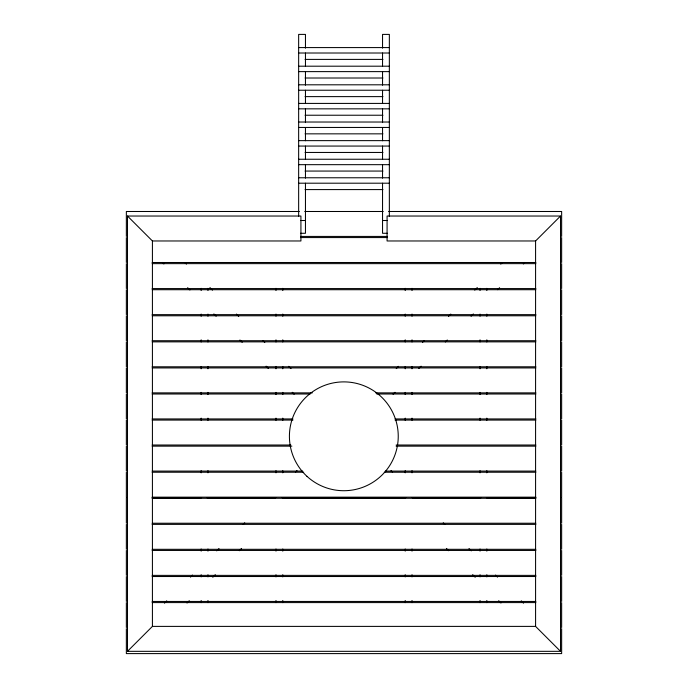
<?xml version="1.0" encoding="UTF-8"?>
<svg xmlns="http://www.w3.org/2000/svg" width="688" height="688" viewBox="0 0 688 688"><rect width="100%" height="100%" fill="white"/><g stroke="black" fill="none" stroke-linecap="round" stroke-linejoin="round"><path stroke-width="1.03" d="M396.254 368.587L398.533 366.317M422.432 342.418L424.281 340.569M448.507 316.334L450.786 314.063M474.737 290.112L477.291 287.558M500.761 264.08L502.283 262.567M164.449 603.127L166.728 600.848M190.464 577.112L192.477 575.099M216.703 550.873L218.982 548.594M243.217 524.359L244.73 522.846M295.47 472.106L296.984 470.592M535.582 240.972L560.522 216.032L387.077 216.032L387.077 240.972L535.582 240.972L535.582 626.39L560.522 651.33L127.478 651.33L127.478 216.032L300.923 216.032L300.923 240.972L152.418 240.972L127.478 216.032M127.478 651.33L152.418 626.39L152.418 240.972M393.089 394.198L394.989 392.298M418.837 368.45L421.108 366.179M445.342 341.945L447.295 339.992M471.091 316.196L473.361 313.926M497.596 289.691L499.608 287.687M523.344 263.943L524.858 262.429M187.033 602.989L189.303 600.71M212.781 577.241L215.335 574.686M239.286 550.735L241.557 548.456M298.652 47.584L389.348 47.584M298.652 53.01L389.348 53.01M305.059 59.4L382.941 59.4M298.652 66.194L389.348 66.194M298.652 71.621L389.348 71.621M305.059 78.011L382.941 78.011M298.652 84.805L389.348 84.805M298.652 90.231L389.348 90.231M305.059 96.621L382.941 96.621M298.652 103.415L389.348 103.415M298.652 108.842L389.348 108.842M305.059 115.231L382.941 115.231M298.652 122.025L389.348 122.025M298.652 127.452L389.348 127.452M305.059 133.842L382.941 133.842M298.652 140.636L389.348 140.636M298.652 146.062L389.348 146.062M305.059 152.452L382.941 152.452M298.652 159.246L389.348 159.246M298.652 164.673L389.348 164.673M305.059 171.063L382.941 171.063M298.652 177.771L389.348 177.771M298.652 183.197L389.348 183.197M305.059 189.587L382.941 189.587M299.392 211.491L126.351 211.491L126.351 236.431M304.767 211.491L383.233 211.491M388.608 211.491L561.649 211.491L561.649 236.431M300.596 220.504L305.455 220.504M382.545 220.504L387.404 220.504M300.596 233.284L305.455 233.284L305.455 183.197M387.404 233.284L382.545 233.284L382.545 183.197M300.467 236.431L387.533 236.431M300.467 237.566L387.533 237.566M152.143 262.506L535.857 262.506M152.143 263.642L535.857 263.642M152.143 288.582L535.857 288.582M152.143 289.717L535.857 289.717M152.143 314.648L535.857 314.648M152.143 315.783L535.857 315.783M152.143 340.723L535.857 340.723M152.143 341.859L535.857 341.859M152.143 366.799L535.857 366.799M152.143 367.934L535.857 367.934M152.143 392.874L312.292 392.874M375.708 392.874L535.857 392.874M152.143 394L310.142 394M376.783 394L535.857 394M152.143 418.94L292.942 418.94M395.058 418.94L535.857 418.94M152.143 420.076L292.942 420.076M395.058 420.076L535.857 420.076M152.143 445.016L290.8 445.016M396.133 445.016L535.857 445.016M152.143 446.151L291.867 446.151M396.133 446.151L535.857 446.151M152.143 471.091L302.617 471.091M385.383 471.091L535.857 471.091M152.143 472.226L303.692 472.226M384.308 472.226L535.857 472.226M152.143 497.166L535.857 497.166M152.143 497.691L201.584 497.691M206.959 497.691L275.75 497.691M282.2 497.691L405.8 497.691M412.25 497.691L481.041 497.691M486.416 497.691L535.857 497.691M152.143 498.293L535.857 498.293M152.143 523.233L535.857 523.233M152.143 524.368L535.857 524.368M152.143 549.308L535.857 549.308M152.143 550.443L535.857 550.443M152.143 575.383L535.857 575.383M152.143 576.518L535.857 576.518M152.143 601.458L535.857 601.458M152.143 602.585L535.857 602.585M152.418 626.39L535.582 626.39M184.943 262.567L186.465 264.08M209.935 287.558L212.489 290.112M236.44 314.063L238.719 316.334M262.945 340.569L264.794 342.418M288.693 366.317L290.972 368.587M391.008 470.592L392.521 472.106M443.261 522.846L444.775 524.359M469.01 548.594L471.28 550.873M495.515 575.099L497.519 577.112M521.263 600.848L523.534 603.127M162.368 262.429L163.882 263.943M187.618 287.687L189.897 289.958M213.865 313.926L216.135 316.196M239.931 339.992L242.202 342.263M266.118 366.179L268.389 368.45M292.237 392.298L294.137 394.198M446.426 548.456L448.696 550.735M472.656 574.686L475.202 577.241M498.68 600.71L500.95 602.989M561.649 237.566L561.649 262.506M561.649 263.642L561.649 288.582M561.649 289.717L561.649 314.648M561.649 315.783L561.649 340.723M561.649 341.859L561.649 366.799M561.649 367.934L561.649 392.874M561.649 394L561.649 418.94M561.649 420.076L561.649 445.016M561.649 446.151L561.649 471.091M561.649 472.226L561.649 497.166M561.649 497.691L561.649 523.233M561.649 524.368L561.649 549.308M561.649 550.443L561.649 575.383M561.649 576.518L561.649 601.458M561.649 602.585L561.649 627.525M561.649 628.66L561.649 653.6L126.351 653.6L126.351 628.66M560.522 216.032L560.522 651.33M486.837 288.324L486.837 290.474M486.837 314.072L486.837 316.222M486.837 339.82L486.837 341.962M486.837 366.635L486.837 368.785M486.837 392.384L486.837 394.525M486.837 418.123L486.837 420.273M486.837 470.687L486.837 472.837M486.837 548.998L486.837 551.14M486.837 574.747L486.837 576.888M486.837 600.486L486.837 602.636M480.035 288.324L480.035 290.474M480.035 314.072L480.035 316.222M480.035 339.82L480.035 341.962M480.035 366.635L480.035 368.785M480.035 392.384L480.035 394.525M480.035 418.123L480.035 420.273M480.035 470.687L480.035 472.837M480.035 548.998L480.035 551.14M480.035 574.747L480.035 576.888M480.035 600.486L480.035 602.636M412.017 288.324L412.017 290.474M412.017 314.072L412.017 316.222M412.017 339.82L412.017 341.962M412.017 366.635L412.017 368.785M412.017 392.384L412.017 394.525M412.017 418.123L412.017 420.273M412.017 470.687L412.017 472.837M412.017 548.998L412.017 551.14M412.017 574.747L412.017 576.888M412.017 600.486L412.017 602.636M405.215 288.324L405.215 290.474M405.215 314.072L405.215 316.222M405.215 339.82L405.215 341.962M405.215 366.635L405.215 368.785M405.215 392.384L405.215 394.525M405.215 418.123L405.215 420.273M405.215 470.687L405.215 472.837M405.215 548.998L405.215 551.14M405.215 574.747L405.215 576.888M405.215 600.486L405.215 602.636M389.348 216.402L389.348 34.4L382.545 34.4L382.545 48.203M382.545 53.01L382.545 66.194M382.545 71.621L382.545 85.2M382.545 90.231L382.545 103.415M382.545 108.842L382.545 122.602M382.545 127.452L382.545 140.773M382.545 146.062L382.545 159.246M382.545 164.673L382.545 178.175M305.455 48.203L305.455 34.4L298.652 34.4L298.652 216.402M305.455 53.01L305.455 66.194M305.455 71.621L305.455 85.2M305.455 90.231L305.455 103.415M305.455 108.842L305.455 122.602M305.455 127.452L305.455 140.773M305.455 146.062L305.455 159.246M305.455 164.673L305.455 178.175M282.785 288.324L282.785 290.474M282.785 314.072L282.785 316.222M282.785 339.82L282.785 341.962M282.785 366.635L282.785 368.785M282.785 392.384L282.785 394.525M282.785 418.123L282.785 420.273M282.785 470.687L282.785 472.837M282.785 548.998L282.785 551.14M282.785 574.747L282.785 576.888M282.785 600.486L282.785 602.636M275.983 288.324L275.983 290.474M275.983 314.072L275.983 316.222M275.983 339.82L275.983 341.962M275.983 366.635L275.983 368.785M275.983 392.384L275.983 394.525M275.983 418.123L275.983 420.273M275.983 470.687L275.983 472.837M275.983 548.998L275.983 551.14M275.983 574.747L275.983 576.888M275.983 600.486L275.983 602.636M207.965 288.324L207.965 290.474M207.965 314.072L207.965 316.222M207.965 339.82L207.965 341.962M207.965 366.635L207.965 368.785M207.965 392.384L207.965 394.525M207.965 418.123L207.965 420.273M207.965 470.687L207.965 472.837M207.965 548.998L207.965 551.14M207.965 574.747L207.965 576.888M207.965 600.486L207.965 602.636M201.163 288.324L201.163 290.474M201.163 314.072L201.163 316.222M201.163 339.82L201.163 341.962M201.163 366.635L201.163 368.785M201.163 392.384L201.163 394.525M201.163 418.123L201.163 420.273M201.163 470.687L201.163 472.837M201.163 548.998L201.163 551.14M201.163 574.747L201.163 576.888M201.163 600.486L201.163 602.636M126.351 237.566L126.351 262.506M126.351 263.642L126.351 288.582M126.351 289.717L126.351 314.648M126.351 315.783L126.351 340.723M126.351 341.859L126.351 366.799M126.351 367.934L126.351 392.874M126.351 394L126.351 418.94M126.351 420.076L126.351 445.016M126.351 446.151L126.351 471.091M126.351 472.226L126.351 497.166M126.351 497.691L126.351 523.233M126.351 524.368L126.351 549.308M126.351 550.443L126.351 575.383M126.351 576.518L126.351 601.458M126.351 602.585L126.351 627.525M306.994 476.354A54.412 54.412 0 0 0 396.933 448.172A54.412 54.412 0 0 0 327.557 384.377A54.412 54.412 0 0 0 306.994 476.354"/></g></svg>
